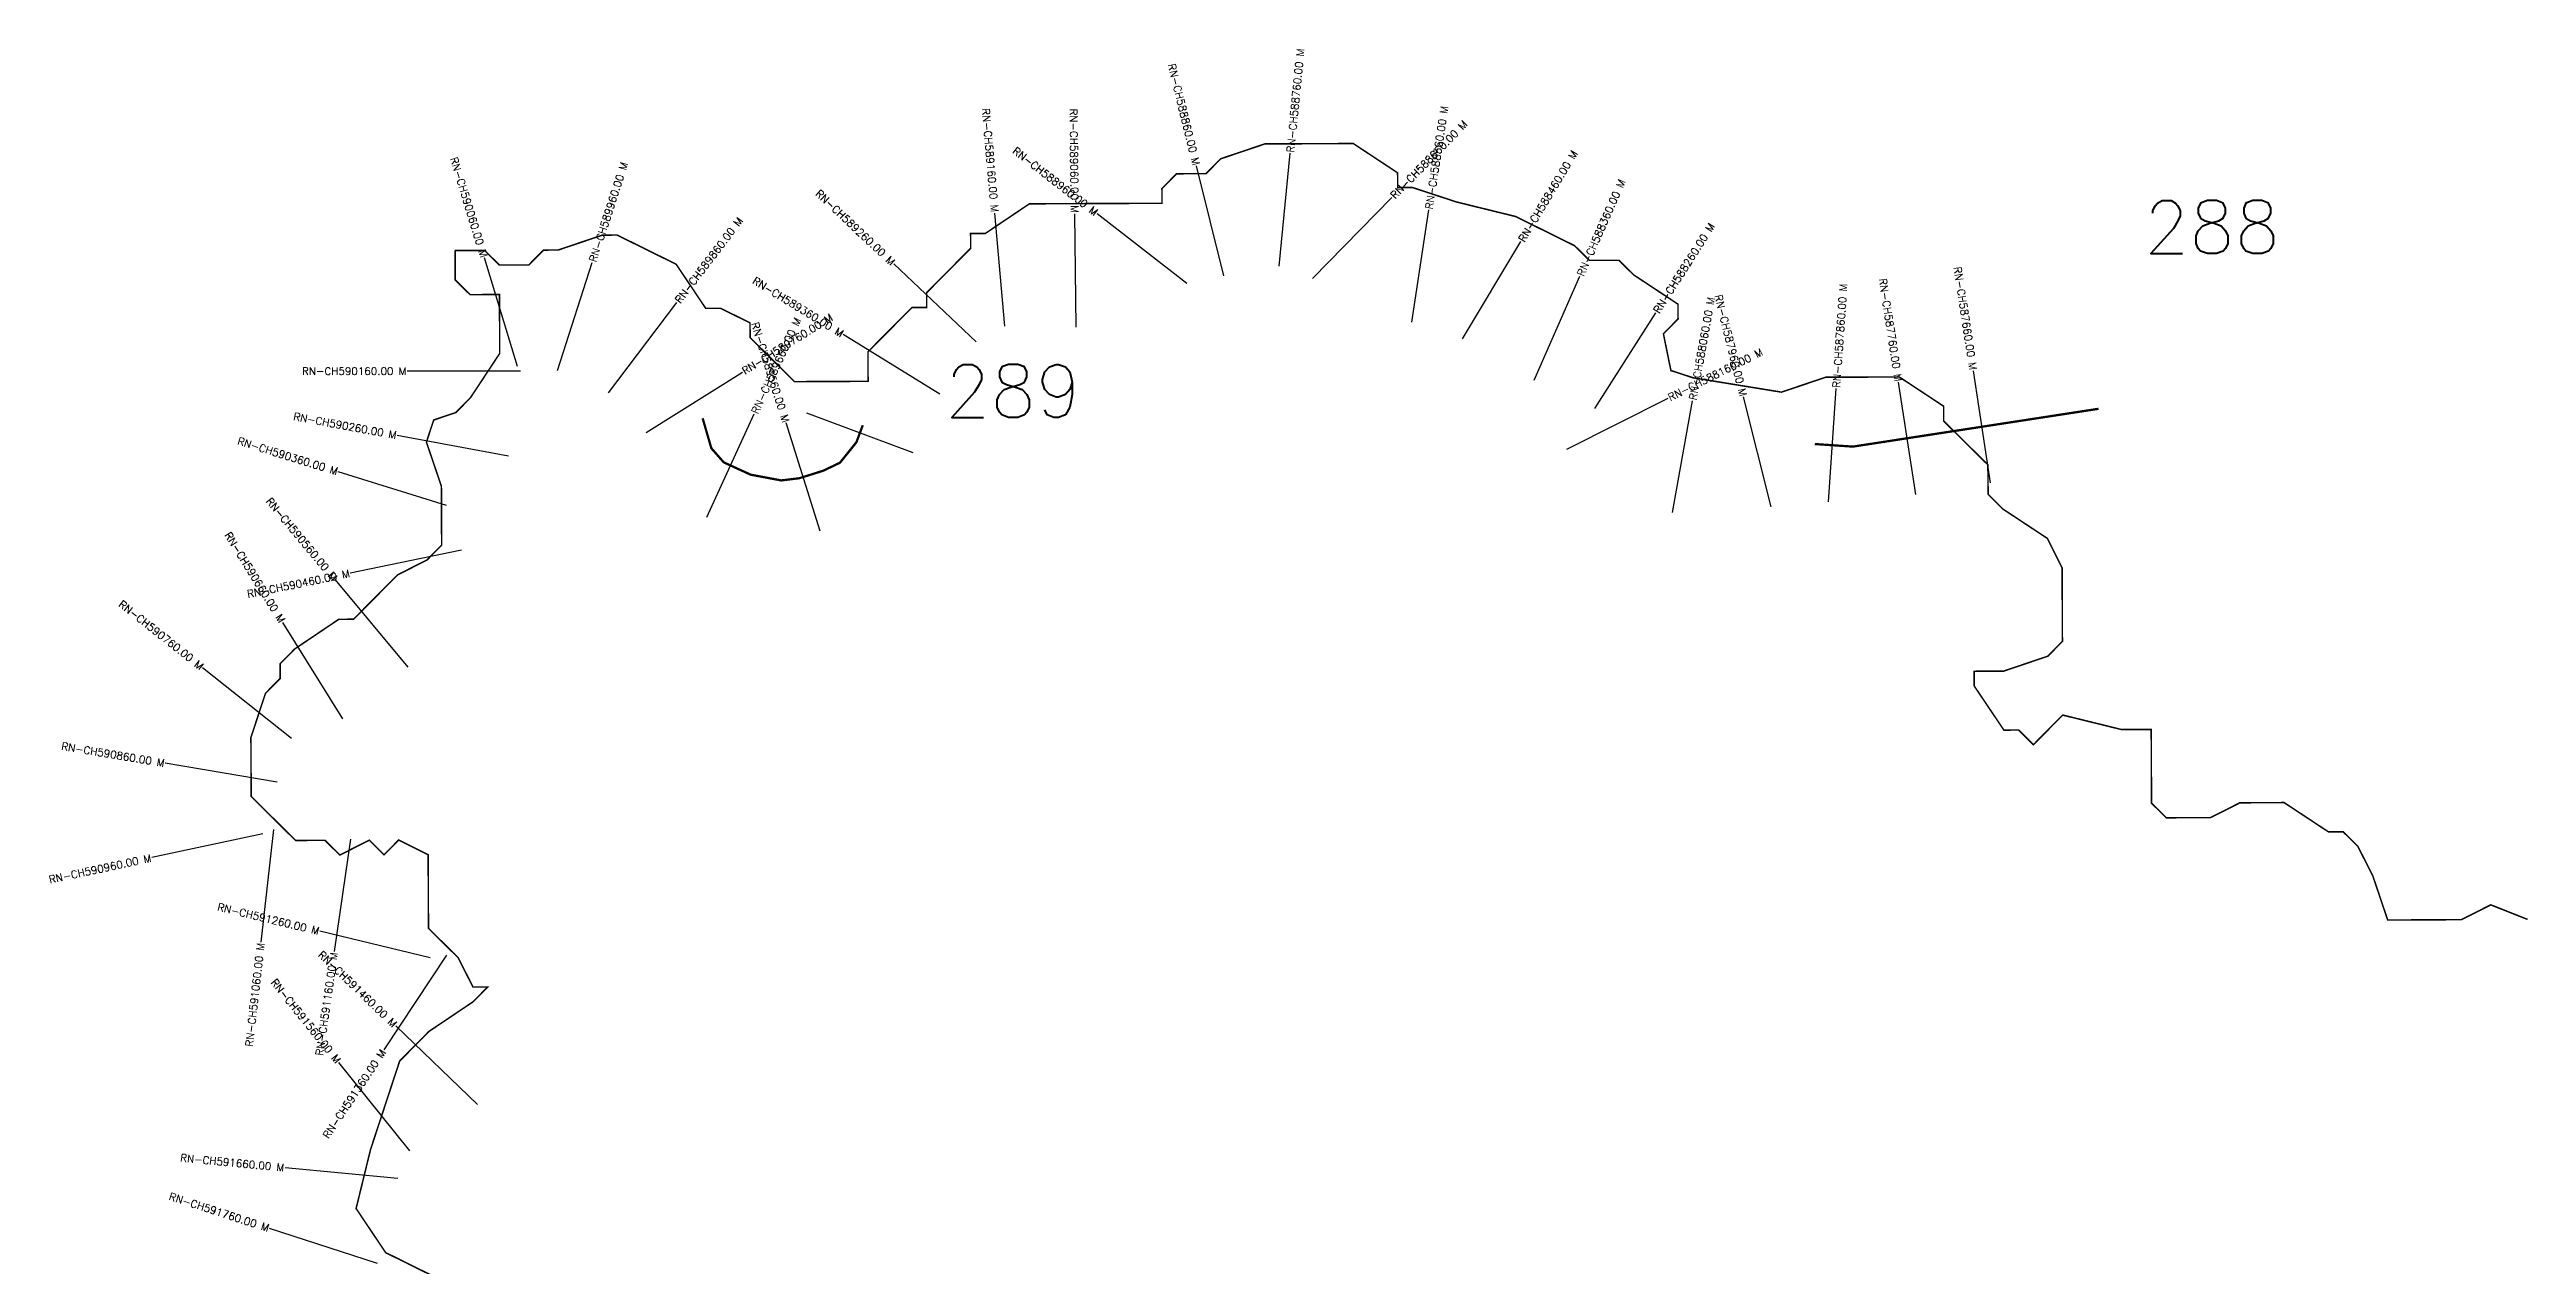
# Model space of a CAD drawing. Header units: metres. Extents: x 320296 to 325210, y 1832900 to 1837179.
# Drawn here: x 320296 to 323571, y 1835572 to 1837179 of the extents above; entities that cross this region are included whole.
import ezdxf
from ezdxf.enums import TextEntityAlignment as Align

# ---------------------------------------------------------------- set-up
doc = ezdxf.new("R2010")
doc.units = ezdxf.units.M
for name, color, linetype in [('CS', 134, 'Continuous'), ('CSMark', 6, 'Continuous'), ('NATURALLY PROTECTED', 3, 'Continuous')]:
    doc.layers.add(name, color=color, linetype=linetype)
doc.styles.get("Standard").update_dxf_attribs({"font": 'simplex.shx'})

msp = doc.modelspace()

# ---------------------------------------------------------------- linework, layer by layer
at = {"color": 6, "const_width": 2, "flags": 128}
for points in [[(320832.4, 1836913.5), (320871.4, 1836913.6), (320890.9, 1836894.3), (320929.9, 1836894.4), (320949.3, 1836914), (320968.8, 1836914.1), (321027.1, 1836933.8), (321046.6, 1836933.9), (321124.7, 1836895.3), (321163.8, 1836837), (321183.4, 1836837.1), (321222.4, 1836817.8), (321222.5, 1836798.3), (321281.2, 1836740.1), (321378.5, 1836740.5), (321378.3, 1836779.5), (321436.6, 1836838.2), (321456, 1836838.2), (321455.9, 1836857.7), (321514.1, 1836916.4), (321514, 1836935.9), (321533.5, 1836936), (321591.8, 1836975.2), (321767.1, 1836975.9), (321767, 1836995.4), (321786.4, 1837014.9), (321825.4, 1837015.1), (321844.7, 1837034.7), (321903.1, 1837054.4), (322020, 1837054.9), (322078.6, 1837016.2), (322078.7, 1836996.7), (322098.4, 1836996.7), (322156.6, 1836977.6), (322234.7, 1836958.4), (322312.7, 1836919.8), (322332.3, 1836900.4), (322371.4, 1836900.4), (322390.7, 1836881.3), (322449.4, 1836842.5), (322449.5, 1836823), (322430.1, 1836803.4), (322440, 1836754.8), (322469.3, 1836745.2), (322586.2, 1836726.2), (322644.6, 1836745.9), (322742, 1836746.3), (322800.6, 1836707.6), (322800.6, 1836688.1), (322859.1, 1836630.2), (322859.5, 1836591), (322879.1, 1836571.6), (322937.7, 1836532.9), (322957.3, 1836494), (322957.7, 1836396.6), (322938.3, 1836377.1), (322880, 1836357.4), (322841, 1836357.2), (322841.1, 1836337.7), (322880.3, 1836279.4), (322899.8, 1836279.5), (322919.3, 1836260.1), (322958.1, 1836299.3), (323036.1, 1836280.1), (323075.1, 1836280.2), (323075.5, 1836182.8), (323095.1, 1836163.5), (323153.5, 1836163.7), (323192.3, 1836183.3), (323250.8, 1836183.6), (323309.4, 1836144.9), (323328.9, 1836145), (323348.4, 1836125.6), (323368.1, 1836086.7), (323387.8, 1836028.3), (323485.2, 1836028.8), (323524.1, 1836048.4), (323572.8, 1836029.1)], [(320818.7, 1835550), (320740.6, 1835588.6), (320701.5, 1835646.9), (320720.6, 1835724.9), (320759.1, 1835841.9), (320797.8, 1835881), (320856.1, 1835920.2), (320875.5, 1835939.8), (320856.1, 1835939.7), (320836.4, 1835978.6), (320797.2, 1836017.3), (320796.8, 1836114.7), (320757.8, 1836134.1), (320738.4, 1836114.5), (320718.9, 1836133.9), (320680, 1836114.2), (320660.4, 1836133.7), (320621.5, 1836133.5), (320562.8, 1836191.7), (320562.4, 1836269.6), (320581.7, 1836328.1), (320601.1, 1836347.7), (320601, 1836367.1), (320620.4, 1836386.7), (320678.6, 1836425.9), (320698.2, 1836426), (320756.3, 1836484.6), (320795.2, 1836504.3), (320814.6, 1836523.9), (320814.3, 1836601.8), (320794.5, 1836660.1), (320804.1, 1836689.4), (320833.3, 1836699.2), (320852.7, 1836718.8), (320891.4, 1836777.4), (320891.1, 1836855.3), (320852.2, 1836855.1), (320832.6, 1836874.6), (320832.6, 1836913.5)]]:
    msp.add_lwpolyline(points, dxfattribs=at)
at = {"layer": 'CS'}
for p, q in [((321848.9, 1836879.8), (321812.9, 1837025.4)), ((321921.9, 1836892.8), (321936.7, 1837042)), ((321966.1, 1836876.4), (322071.1, 1836983.6)), ((321559.4, 1836813.6), (321546.2, 1836963)), ((321653.5, 1836812.1), (321651.7, 1836962.1)), ((321799.9, 1836870), (321681.4, 1836961.9)), ((322097.3, 1836818.8), (322119.8, 1836967.1)), ((322164.5, 1836796.6), (322241.6, 1836925.3)), ((320914.9, 1836760.1), (320871.1, 1836903.6)), ((320967.8, 1836755), (321013.8, 1836897.8)), ((321521.4, 1836792.7), (321412.4, 1836895.7)), ((322259.3, 1836742.1), (322319.7, 1836879.4)), ((321035.2, 1836725.4), (321125.8, 1836844.9)), ((322339.5, 1836704.6), (322420, 1836831.2)), ((321473.3, 1836723.6), (321345.6, 1836802.2)), ((320919.1, 1836754), (320769.1, 1836754)), ((321085.1, 1836673), (321212.3, 1836752.5)), ((322862.8, 1836606.3), (322839.9, 1836754.6)), ((322302.2, 1836650.9), (322436.3, 1836718.1)), ((322572.5, 1836574.6), (322536.1, 1836720.1)), ((322648.3, 1836581.2), (322658.6, 1836730.9)), ((322763.9, 1836591.1), (322741.1, 1836739.4)), ((321165.4, 1836561.1), (321227.9, 1836697.4)), ((321315.3, 1836542.5), (321270.3, 1836685.6)), ((321437.9, 1836645.9), (321297.4, 1836698.6)), ((322442.2, 1836567.2), (322468.7, 1836714.9)), ((320903.2, 1836641.7), (320755.7, 1836669)), ((320821.2, 1836576.4), (320677.9, 1836620.9)), ((320840.7, 1836517.2), (320693.7, 1836487)), ((320770.3, 1836362.6), (320674.3, 1836477.9)), ((320683.9, 1836294.5), (320604.7, 1836421.8)), ((320616.3, 1836268.5), (320498.6, 1836361.6)), ((320597.1, 1836210.8), (320449.2, 1836235.5)), ((320578.1, 1836142.2), (320431.4, 1836110.8)), ((320592.5, 1836148.1), (320575.6, 1835999.1)), ((320694, 1836135.1), (320672.5, 1835986.7)), ((320799.4, 1835978.2), (320653.6, 1836013.4)), ((320821.2, 1835981.7), (320738, 1835856.9)), ((320861.9, 1835784.3), (320753.9, 1835888.4)), ((320772.5, 1835723), (320678.8, 1835840.1)), ((320756.8, 1835686.5), (320607.5, 1835700.8)), ((320729.8, 1835574.3), (320587.1, 1835620.6))]:
    msp.add_line(p, q, dxfattribs=at)
at = {"layer": 'NATURALLY PROTECTED', "const_width": 3, "flags": 128}
for points in [[(321371.5, 1836682.5), (321363, 1836659.9), (321341.3, 1836632.9), (321319.1, 1836622.3), (321287.5, 1836612.4), (321263.6, 1836609.5), (321223.2, 1836617.1), (321187.6, 1836633.4), (321171.2, 1836652.1), (321159.7, 1836691.7)], [(323005.4, 1836704.2), (322680.7, 1836654.2), (322630.3, 1836657.6)]]:
    msp.add_lwpolyline(points, dxfattribs=at)

# ---------------------------------------------------------------- texts
at = {"char_height": 70, "attachment_point": 1}
for s, insert in [('288', (323065.4, 1836979.4)), ('289', (321480.3, 1836762.9))]:
    msp.add_mtext_dynamic_manual_height_columns(s, width=95.172, gutter_width=1, heights=[0], dxfattribs=dict(at, insert=insert))
at = {"layer": 'CSMark'}
for s, rotation, p in [('RN-CH588760.00 M', 84.3617, (321936.8, 1837043)), ('RN-CH588660.00 M', 45.592, (322071.8, 1836984.3)), ('RN-CH588560.00 M', 81.3671, (322120, 1836968.1)), ('RN-CH588460.00 M', 59.0647, (322242.1, 1836926.1)), ('RN-CH589960.00 M', 72.1295, (321014.1, 1836898.7)), ('RN-CH588360.00 M', 66.2814, (322320.1, 1836880.4)), ('RN-CH589860.00 M', 52.8231, (321126.4, 1836845.7)), ('RN-CH588260.00 M', 57.5397, (322420.5, 1836832)), ('RN-CH588060.00 M', 79.8289, (322468.9, 1836715.9)), ('RN-CH587860.00 M', 86.0562, (322658.7, 1836731.9)), ('RN-CH589760.00 M', 32.0178, (321213.1, 1836753.1)), ('RN-CH589660.00 M', 65.3549, (321228.3, 1836698.4)), ('RN-CH588160.00 M', 26.577, (322437.2, 1836718.5))]:
    msp.add_text(s, height=10, rotation=rotation, dxfattribs=at).set_placement(p, align=Align.MIDDLE_LEFT)
for s, rotation, p in [('RN-CH588860.00 M', 283.8766, (321812.7, 1837026.4)), ('RN-CH589160.00 M', 275.04, (321546.1, 1836964)), ('RN-CH589060.00 M', 270.6739, (321651.7, 1836963.1)), ('RN-CH588960.00 M', 322.2108, (321680.6, 1836962.5)), ('RN-CH590060.00 M', 286.9828, (320870.8, 1836904.6)), ('RN-CH589260.00 M', 316.6232, (321411.7, 1836896.4)), ('RN-CH587660.00 M', 278.7558, (322839.8, 1836755.6)), ('RN-CH589360.00 M', 328.4114, (321344.7, 1836802.7)), ('RN-CH587960.00 M', 284.0293, (322535.9, 1836721.1)), ('RN-CH587760.00 M', 278.7558, (322741, 1836740.3)), ('RN-CH589560.00 M', 287.4677, (321270, 1836686.6)), ('RN-CH590260.00 M', 349.5207, (320754.7, 1836669.2)), ('RN-CH590360.00 M', 342.7498, (320677, 1836621.2)), ('RN-CH590560.00 M', 309.7911, (320673.7, 1836478.7)), ('RN-CH590660.00 M', 301.8786, (320604.2, 1836422.7)), ('RN-CH590460.00 M', 11.6375, (320692.8, 1836486.8)), ('RN-CH590760.00 M', 321.6538, (320497.8, 1836362.2)), ('RN-CH590860.00 M', 350.5369, (320448.2, 1836235.7)), ('RN-CH590960.00 M', 12.1011, (320430.5, 1836110.5)), ('RN-CH591260.00 M', 346.4222, (320652.6, 1836013.6)), ('RN-CH591060.00 M', 83.5328, (320575.5, 1835998.1)), ('RN-CH591160.00 M', 81.7773, (320672.4, 1835985.7)), ('RN-CH591460.00 M', 316.0657, (320753.2, 1835889.1)), ('RN-CH591560.00 M', 308.6759, (320678.2, 1835840.9)), ('RN-CH591360.00 M', 56.3232, (320737.5, 1835856)), ('RN-CH591660.00 M', 354.506, (320606.5, 1835700.9)), ('RN-CH591760.00 M', 342.0231, (320586.1, 1835620.9))]:
    msp.add_text(s, height=10, rotation=rotation, dxfattribs=at).set_placement(p, align=Align.MIDDLE_RIGHT)
msp.add_text('RN-CH590160.00 M', height=10, dxfattribs=at).set_placement((320768.1, 1836754), align=Align.MIDDLE_RIGHT)

doc.saveas('drawing.dxf')
